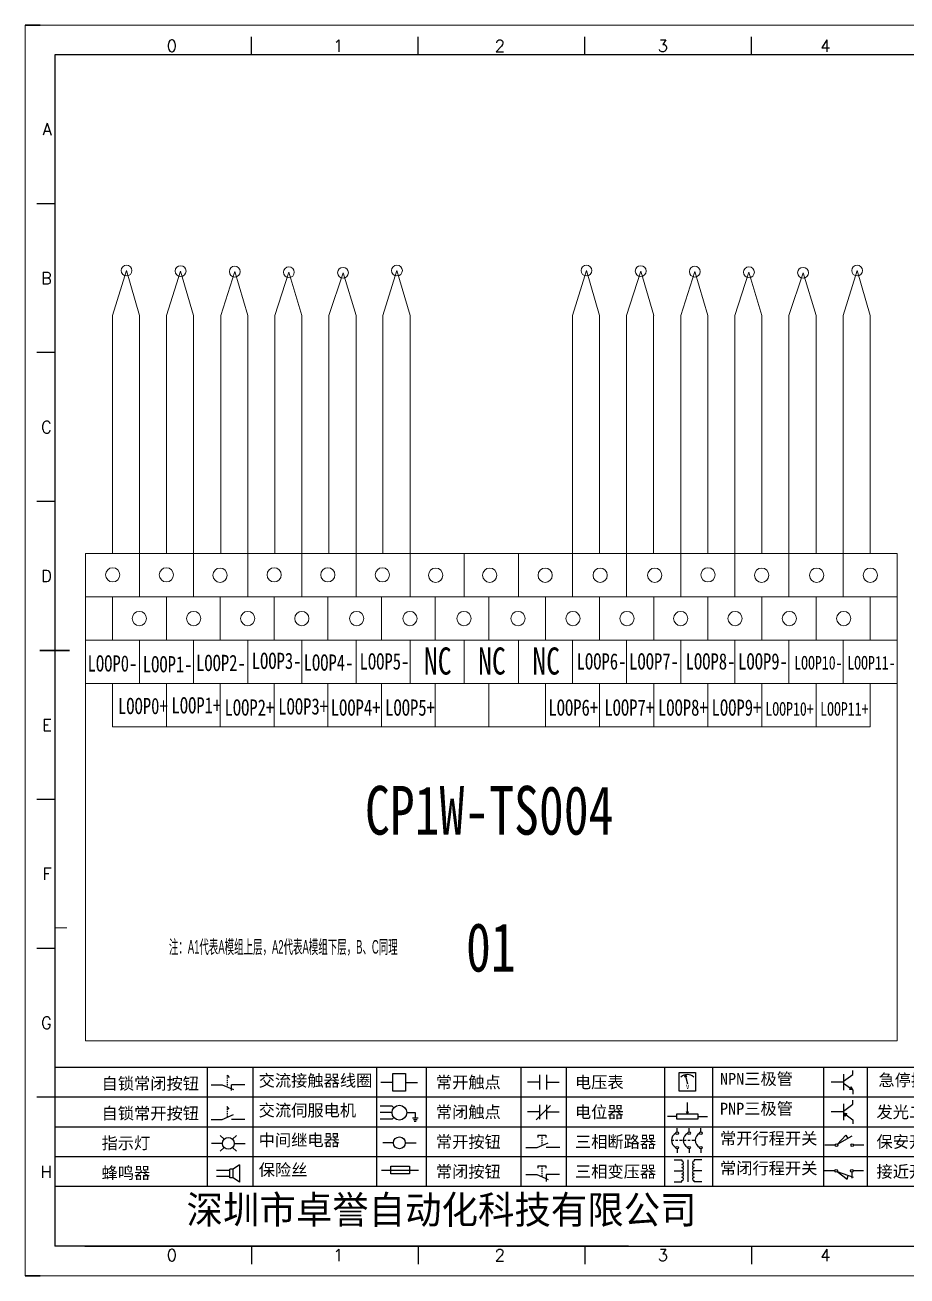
# Model space of a CAD drawing. Extents: x 38255 to 47052, y -6758 to -3353.
# Drawn here: x 39909.2 to 40072.2, y -5102.5 to -4871.5 of the extents above; entities that cross this region are included whole.
import ezdxf
from ezdxf.enums import TextEntityAlignment as Align

# ---------------------------------------------------------------- set-up
doc = ezdxf.new("R2010")
doc.units = 0
doc.header["$MEASUREMENT"] = 0
doc.layers.add('AE_BOR', color=1, linetype='Continuous')
doc.layers.add('细实线层', color=7, linetype='Continuous')
doc.layers.add('frame', color=7, linetype='Continuous', lineweight=15)
doc.styles.add('WD', font='romans.shx', dxfattribs={"bigfont": 'gbcbig.shx'})
doc.styles.add('宋体', font='', dxfattribs={"width": 0.75})
doc.styles.add('样式 8', font='arial.ttf')
doc.styles.add('汉字', font='')
doc.styles.get('宋体').set_extended_font_data('SimSun')
doc.styles.get('汉字').set_extended_font_data('新宋体')

# ---------------------------------------------------------------- blocks, each defined once
blk = doc.blocks.new('*U34')
at = {"linetype": 'ByBlock'}
for p, q in [((-1909.23, -780.45), (-1909.23, -780.67)), ((-1909.23, -780.45), (-1908.92, -780.84)), ((-1909.23, -780.84), (-1909.23, -781.05)), ((-1911.92, -782.07), (-1910.06, -782.07)), ((-1910.06, -782.07), (-1908.18, -782.88)), ((-1909.23, -781.23), (-1909.23, -781.44)), ((-1909.23, -781.61), (-1909.23, -781.83)), ((-1909.23, -782), (-1909.23, -782.21)), ((-1909.23, -782.38), (-1909.23, -782.43)), ((-1908.52, -783.07), (-1908.52, -782.07)), ((-1906.25, -782.07), (-1908.52, -782.07))]:
    blk.add_line(p, q, dxfattribs=at)
blk = doc.blocks.new('*U36')
at = {"linetype": 'ByBlock'}
for p, q in [((-1908.88, -791.17), (-1909.23, -790.71)), ((-1909.23, -790.71), (-1909.23, -790.92)), ((-1909.23, -791.09), (-1909.23, -791.31)), ((-1909.23, -791.48), (-1909.23, -791.69)), ((-1911.92, -792.89), (-1910.06, -792.89)), ((-1910.06, -792.89), (-1908.18, -792.08)), ((-1909.23, -791.86), (-1909.23, -792.08)), ((-1909.23, -792.25), (-1909.23, -792.47)), ((-1906.25, -792.89), (-1908.52, -792.89))]:
    blk.add_line(p, q, dxfattribs=at)
blk = doc.blocks.new('蜂鸣器')
at = {"linetype": 'ByBlock'}
for p, q in [((-1907.17, -795.53), (-1908.25, -796.26)), ((-1907.17, -795.53), (-1907.17, -798.41)), ((-1908.8, -796.48), (-1911.01, -796.48)), ((-1908.8, -797.46), (-1911.01, -797.46)), ((-1908.25, -796.26), (-1908.8, -796.26)), ((-1908.8, -797.68), (-1908.8, -796.26)), ((-1908.25, -797.68), (-1908.8, -797.68)), ((-1908.25, -797.68), (-1908.25, -796.26)), ((-1907.17, -798.41), (-1908.25, -797.68))]:
    blk.add_line(p, q, dxfattribs=at)
blk = doc.blocks.new('指示灯')
at = {"linetype": 'ByBlock'}
for p, q in [((-1854.25, -776.92), (-1856.06, -776.92)), ((-1854.62, -775.59), (-1853.97, -776.23)), ((-1851.9, -775.59), (-1852.54, -776.23)), ((-1852.26, -776.92), (-1850.45, -776.92)), ((-1854.62, -778.25), (-1853.97, -777.61)), ((-1851.9, -778.25), (-1852.54, -777.61))]:
    blk.add_line(p, q, dxfattribs=at)
blk.add_circle((-1853.26, -776.92), 0.992, dxfattribs=at)
blk = doc.blocks.new('交流接触器线圈')
at = {"linetype": 'ByBlock'}
for p, q in [((-1880.82, -781.77), (-1882.87, -781.77)), ((-1878.72, -781.77), (-1876.67, -781.77))]:
    blk.add_line(p, q, dxfattribs=at)
blk.add_lwpolyline([(-1880.82, -780.28), (-1878.72, -780.28), (-1878.72, -783.26), (-1880.82, -783.26)], close=True, dxfattribs=at)
blk = doc.blocks.new('交流伺服电机')
at = {"linetype": 'ByBlock'}
for p, q in [((-1880.97, -785.75), (-1882.94, -785.75)), ((-1880.97, -786.85), (-1882.94, -786.85)), ((-1880.97, -785.75), (-1880.65, -786.03)), ((-1878.49, -786.85), (-1877.07, -786.85)), ((-1877.07, -786.85), (-1877.07, -787.72)), ((-1880.97, -787.94), (-1882.94, -787.94)), ((-1880.97, -787.94), (-1880.65, -787.67)), ((-1877.54, -787.72), (-1876.59, -787.72)), ((-1877.38, -788.01), (-1876.75, -788.01)), ((-1877.23, -788.29), (-1876.9, -788.29))]:
    blk.add_line(p, q, dxfattribs=at)
blk.add_circle((-1879.73, -786.85), 1.24, dxfattribs=at)
blk = doc.blocks.new('中间继电器')
at = {"linetype": 'ByBlock'}
for p, q in [((-1880.72, -791.92), (-1882.54, -791.92)), ((-1878.74, -791.92), (-1876.92, -791.92))]:
    blk.add_line(p, q, dxfattribs=at)
blk.add_circle((-1879.73, -791.92), 0.992, dxfattribs=at)
blk = doc.blocks.new('保险丝')
at = {"linetype": 'ByBlock'}
blk.add_line((-1882.72, -796.49), (-1876.55, -796.49), dxfattribs=at)
blk.add_lwpolyline([(-1881.2, -795.86), (-1878.06, -795.86), (-1878.06, -797.12), (-1881.2, -797.12)], close=True, dxfattribs=at)
blk = doc.blocks.new('常开按钮')
at = {"linetype": 'ByBlock'}
for p, q in [((-1910.06, -787.73), (-1908.18, -786.93)), ((-1909.9, -785.68), (-1908.56, -785.68)), ((-1909.9, -785.68), (-1909.9, -786.07)), ((-1909.23, -785.68), (-1909.23, -785.89)), ((-1909.23, -786.06), (-1909.23, -786.28)), ((-1909.23, -786.45), (-1909.23, -786.67)), ((-1909.23, -786.84), (-1909.23, -787.05)), ((-1909.23, -787.22), (-1909.23, -787.38)), ((-1908.56, -785.68), (-1908.56, -786.07)), ((-1911.92, -787.73), (-1910.06, -787.73)), ((-1906.25, -787.73), (-1908.52, -787.73))]:
    blk.add_line(p, q, dxfattribs=at)
blk = doc.blocks.new('常开触点')
at = {"linetype": 'ByBlock'}
for p, q in [((-1853.82, -782.99), (-1853.82, -780.56)), ((-1852.6, -782.99), (-1852.6, -780.56)), ((-1853.82, -781.77), (-1855.88, -781.77)), ((-1852.6, -781.77), (-1850.55, -781.77))]:
    blk.add_line(p, q, dxfattribs=at)
blk = doc.blocks.new('常闭触点')
at = {"linetype": 'ByBlock'}
for p, q in [((-1853.82, -786.77), (-1855.88, -786.77)), ((-1852.01, -785.66), (-1854.43, -788.1)), ((-1853.82, -787.99), (-1853.82, -785.56)), ((-1852.6, -787.99), (-1852.6, -785.56)), ((-1852.6, -786.77), (-1850.55, -786.77))]:
    blk.add_line(p, q, dxfattribs=at)
blk = doc.blocks.new('常闭按钮')
at = {"linetype": 'ByBlock'}
for p, q in [((-1854.11, -790.83), (-1852.77, -790.83)), ((-1854.11, -790.83), (-1854.11, -791.22)), ((-1853.44, -790.83), (-1853.44, -791.04)), ((-1853.44, -791.21), (-1853.44, -791.43)), ((-1853.44, -791.6), (-1853.44, -791.82)), ((-1852.77, -790.83), (-1852.77, -791.22)), ((-1856.13, -792.28), (-1854.28, -792.28)), ((-1854.28, -792.28), (-1852.4, -793.09)), ((-1853.44, -791.99), (-1853.44, -792.2)), ((-1853.44, -792.37), (-1853.44, -792.53)), ((-1850.47, -792.28), (-1852.73, -792.28)), ((-1852.73, -792.28), (-1852.73, -793.43))]:
    blk.add_line(p, q, dxfattribs=at)
blk = doc.blocks.new('电压表')
at = {"linetype": 'ByBlock'}
for p, q in [((-1814.84, -780.75), (-1814.91, -781.13)), ((-1814.6, -781.05), (-1814.91, -781.13)), ((-1814.84, -780.75), (-1814.46, -782.26)), ((-1814.84, -780.75), (-1814.6, -781.05))]:
    blk.add_line(p, q, dxfattribs=at)
blk.add_lwpolyline([(-1815.84, -780.34), (-1813.07, -780.34), (-1813.07, -783.49), (-1815.84, -783.49)], close=True, dxfattribs=at)
blk.add_arc((-1814.46, -782.26), 1.56, 46.8313, 133.1687, dxfattribs=at)
at = {"linetype": 'ByBlock', "insert": (-1814.7, -782.39), "char_height": 0.75, "width": 0.6768, "attachment_point": 1}
blk.add_mtext('V', dxfattribs=at)
blk = doc.blocks.new('电位器')
at = {"linetype": 'ByBlock'}
for p, q in [((-1814.45, -787.3), (-1814.45, -785.39)), ((-1814.45, -787.3), (-1814.62, -786.96)), ((-1814.62, -786.96), (-1814.27, -786.96)), ((-1814.45, -787.3), (-1814.27, -786.96)), ((-1816.21, -787.75), (-1817.79, -787.75)), ((-1812.68, -787.75), (-1811.1, -787.75))]:
    blk.add_line(p, q, dxfattribs=at)
blk.add_lwpolyline([(-1816.21, -787.3), (-1812.68, -787.3), (-1812.68, -788.2), (-1816.21, -788.2)], close=True, dxfattribs=at)
blk = doc.blocks.new('三相断路器')
at = {"linetype": 'ByBlock'}
for p, q in [((-1816.17, -790.33), (-1816.17, -789.7)), ((-1814.17, -790.33), (-1814.17, -789.7)), ((-1812.18, -790.33), (-1812.18, -789.7)), ((-1817.14, -791.74), (-1816.72, -791.74)), ((-1816.45, -791.74), (-1816.03, -791.74)), ((-1816.17, -793.19), (-1816.17, -793.83)), ((-1815.76, -791.74), (-1815.34, -791.74)), ((-1815.07, -791.74), (-1814.65, -791.74)), ((-1814.38, -791.74), (-1813.96, -791.74)), ((-1814.17, -793.19), (-1814.17, -793.83)), ((-1813.69, -791.74), (-1813.27, -791.74)), ((-1812.18, -793.19), (-1812.18, -793.83))]:
    blk.add_line(p, q, dxfattribs=at)
for centre in [(-1816.17, -790.55), (-1814.17, -790.55), (-1812.18, -790.55), (-1816.17, -792.98), (-1814.17, -792.98), (-1812.18, -792.98)]:
    blk.add_circle(centre, 0.219, dxfattribs=at)
for centre in [(-1815.81, -791.74), (-1813.82, -791.74), (-1811.83, -791.74)]:
    blk.add_arc(centre, 1.32, 115.5791, 244.4209, dxfattribs=at)
blk = doc.blocks.new('三相变压器')
at = {"linetype": 'ByBlock'}
for p, q in [((-1816.69, -795.03), (-1815.37, -795.03)), ((-1815.37, -795.03), (-1815.37, -795.24)), ((-1814.34, -798.7), (-1814.34, -795.04)), ((-1812, -795.03), (-1813.32, -795.03)), ((-1813.32, -795.03), (-1813.32, -795.24)), ((-1816.69, -796.87), (-1815.37, -796.87)), ((-1812, -796.87), (-1813.32, -796.87)), ((-1816.69, -798.71), (-1815.37, -798.71)), ((-1815.37, -798.71), (-1815.37, -798.5)), ((-1813.32, -798.71), (-1813.32, -798.5)), ((-1812, -798.71), (-1813.32, -798.71))]:
    blk.add_line(p, q, dxfattribs=at)
for centre, start, end in [((-1815.37, -795.51), 270, 90), ((-1815.37, -796.06), 270, 90), ((-1813.32, -795.51), 90, 270), ((-1813.32, -796.06), 90, 270), ((-1815.37, -796.6), 270, 90), ((-1815.37, -797.14), 270, 90), ((-1815.37, -797.68), 270, 90), ((-1815.37, -798.23), 270, 90), ((-1813.32, -796.6), 90, 270), ((-1813.32, -797.14), 90, 270), ((-1813.32, -797.68), 90, 270), ((-1813.32, -798.23), 90, 270)]:
    blk.add_arc(centre, 0.271, start, end, dxfattribs=at)
blk = doc.blocks.new('NPN三极管')
at = {"linetype": 'ByBlock'}
for p, q in [((-1785.73, -780.61), (-1785.73, -783.32)), ((-1785.73, -781.82), (-1784.15, -780.66)), ((-1784.15, -780.66), (-1784.15, -779.98)), ((-1785.73, -781.97), (-1787.81, -781.97)), ((-1785.73, -782.11), (-1784.15, -783.27)), ((-1784.41, -782.73), (-1784.74, -783.18)), ((-1784.15, -783.27), (-1784.74, -783.18)), ((-1784.15, -783.27), (-1784.41, -782.73)), ((-1784.15, -783.27), (-1784.15, -783.96))]:
    blk.add_line(p, q, dxfattribs=at)
blk = doc.blocks.new('PNP三极管')
at = {"linetype": 'ByBlock'}
for p, q in [((-1784.9, -785.38), (-1784.9, -788.09)), ((-1783.32, -785.43), (-1783.32, -784.75)), ((-1784.9, -786.74), (-1786.98, -786.74)), ((-1784.9, -786.59), (-1783.32, -785.43)), ((-1784.9, -786.88), (-1783.32, -788.04)), ((-1784.9, -786.88), (-1784.31, -786.97)), ((-1784.9, -786.88), (-1784.64, -787.42)), ((-1784.31, -786.97), (-1784.64, -787.42)), ((-1783.32, -788.04), (-1783.32, -788.73))]:
    blk.add_line(p, q, dxfattribs=at)
blk = doc.blocks.new('常开行程开关')
at = {"linetype": 'ByBlock'}
for p, q in [((-1785.89, -792.17), (-1784.52, -790.62)), ((-1785.89, -792.17), (-1783.43, -790.72)), ((-1784.52, -790.62), (-1784.19, -791.17)), ((-1786.29, -792.3), (-1788.01, -792.3)), ((-1781.48, -792.3), (-1783.21, -792.3))]:
    blk.add_line(p, q, dxfattribs=at)
for centre in [(-1786.07, -792.3), (-1783.42, -792.3)]:
    blk.add_circle(centre, 0.219, dxfattribs=at)
blk = doc.blocks.new('常闭行程开关')
at = {"linetype": 'ByBlock'}
for p, q in [((-1786.34, -796.62), (-1788.07, -796.62)), ((-1785.93, -796.72), (-1783.25, -797.7)), ((-1785.93, -796.72), (-1784.3, -798)), ((-1784.3, -798), (-1784.08, -797.4)), ((-1783.48, -796.84), (-1783.48, -797.85)), ((-1781.54, -796.62), (-1783.26, -796.62))]:
    blk.add_line(p, q, dxfattribs=at)
for centre in [(-1786.12, -796.62), (-1783.48, -796.62)]:
    blk.add_circle(centre, 0.219, dxfattribs=at)
blk = doc.blocks.new('电控横A4')
for p, q in [((292, -5), (5, -5)), ((5, -5), (5, -205)), ((10.03, -205), (289.53, -205)), ((130.8, -205), (190.75, -205))]:
    blk.add_line(p, q)
at = {"lineweight": 9, "ltscale": 0.1}
for p, q in [((5, -151.57), (7, -151.57)), ((101.34, -205), (130.8, -205)), ((129.44, -205), (129.44, -205)), ((129.44, -205), (129.44, -205)), ((129.44, -205), (129.44, -205)), ((129.44, -205), (129.44, -205))]:
    blk.add_line(p, q, dxfattribs=at)
at = {"linetype": 'ByBlock'}
for p, q in [((292, -175), (5, -175)), ((292, -180), (5, -180)), ((292, -185), (5, -185)), ((292, -190), (5, -190)), ((292, -195), (5, -195))]:
    blk.add_line(p, q, dxfattribs=at)
at = {"color": 0, "lineweight": -2}
for p, q in [((30.58, -175), (30.58, -195)), ((38.26, -175), (38.26, -195)), ((59.05, -175), (59.05, -195)), ((67.4, -175), (67.4, -195)), ((83.26, -175), (83.26, -195)), ((90.91, -175), (90.91, -195)), ((107.4, -175), (107.4, -195)), ((115.5, -175), (115.5, -195)), ((134.12, -175), (134.12, -195)), ((141.48, -175), (141.48, -195))]:
    blk.add_line(p, q, dxfattribs=at)
at = {"color": 0, "ltscale": 2}
blk.add_line((101.34, -205), (5, -205), dxfattribs=at)
at = {"layer": 'AE_BOR', "lineweight": 30}
for p, q in [((2.53, 0), (0, 0)), ((0, -210), (2.53, -210))]:
    blk.add_line(p, q, dxfattribs=at)
at = {"layer": 'AE_BOR', "color": 1, "lineweight": 15}
for p, q in [((0, 0), (297, 0)), ((0, -210), (0, 0)), ((297, -210), (0, -210))]:
    blk.add_line(p, q, dxfattribs=at)
at = {"layer": 'AE_BOR'}
for p, q in [((38.03, -5), (38.03, -2)), ((66.03, -5), (66.03, -2)), ((94.03, -5), (94.03, -2)), ((122.03, -5), (122.03, -2)), ((5, -30), (2, -30)), ((5, -55), (2, -55)), ((5, -80), (2, -80)), ((5, -130), (2, -130)), ((5, -155), (2, -155)), ((5, -180), (2, -180)), ((38.03, -205), (38.03, -208)), ((66.03, -205), (66.03, -208)), ((94.03, -205), (94.03, -208)), ((122.03, -205), (122.03, -208))]:
    blk.add_line(p, q, dxfattribs=at)
at = {"layer": 'AE_BOR', "color": 2, "lineweight": 30}
blk.add_line((2.5, -105), (7.5, -105), dxfattribs=at)
at = {"linetype": 'ByBlock'}
for name, p in [('*U34', (1943.19, 604.18)), ('交流接触器线圈', (1942.62, 604.27)), ('常开触点', (1940.27, 604.3)), ('电压表', (1925.71, 604.52)), ('NPN三极管', (1923.2, 604.5)), ('PNP三极管', (1922.37, 604.27)), ('*U36', (1943.19, 609.18)), ('交流伺服电机', (1942.62, 604.27)), ('常闭触点', (1940.27, 604.3)), ('电位器', (1925.71, 604.52)), ('指示灯', (1887.41, 589.18)), ('中间继电器', (1942.62, 604.27)), ('常开按钮', (1996.06, 599.3)), ('三相断路器', (1925.71, 604.52)), ('常开行程开关', (1922.37, 604.27)), ('三相变压器', (1925.71, 604.52)), ('蜂鸣器', (1943.19, 604.18)), ('保险丝', (1942.62, 604.27)), ('常闭按钮', (1940.27, 599.3)), ('常闭行程开关', (1922.37, 604.27))]:
    blk.add_blockref(name, p, dxfattribs=at)
at = {"char_height": 2, "attachment_point": 1, "style": '汉字'}
for s, insert in [('{\\fKaiTi_GB2312|b0|i0|c134|p49;自锁常闭按钮}', (12.86, -176.69)), ('{\\fKaiTi_GB2312|b0|i0|c134|p49;交流接触器线圈}', (39.25, -176.19)), ('{\\fKaiTi_GB2312|b0|i0|c134|p49;常开触点}', (69.01, -176.48)), ('{\\fKaiTi_GB2312|b0|i0|c134|p49;电压表}', (92.37, -176.47)), ('{\\fKaiTi_GB2312|b0|i0|c134|p49;NPN三极管}', (116.73, -175.91)), ('{\\fKaiTi_GB2312|b0|i0|c134|p49;急停按钮}', (143.35, -176.12)), ('{\\fKaiTi_GB2312|b0|i0|c134|p49;自锁常开按钮}', (12.86, -181.69)), ('{\\fKaiTi_GB2312|b0|i0|c134|p49;交流伺服电机}', (39.25, -181.19)), ('{\\fKaiTi_GB2312|b0|i0|c134|p49;常闭触点}', (69.01, -181.48)), ('{\\fKaiTi_GB2312|b0|i0|c134|p49;电位器}', (92.37, -181.47)), ('{\\fKaiTi_GB2312|b0|i0|c134|p49;PNP三极管}', (116.73, -180.91)), ('{\\fKaiTi_GB2312|b0|i0|c134|p49;发光二极管}', (143.02, -181.48)), ('{\\fKaiTi_GB2312|b0|i0|c134|p49;指示灯}', (12.86, -186.69)), ('{\\fKaiTi_GB2312|b0|i0|c134|p49;中间继电器}', (39.25, -186.19)), ('{\\fKaiTi_GB2312|b0|i0|c134|p49;常开按钮}', (69.01, -186.48)), ('{\\fKaiTi_GB2312|b0|i0|c134|p49;三相断路器}', (92.37, -186.47)), ('{\\fKaiTi_GB2312|b0|i0|c134|p49;常开行程开关}', (116.73, -185.91)), ('{\\fKaiTi_GB2312|b0|i0|c134|p49;保安开关}', (143.02, -186.48)), ('{\\fKaiTi_GB2312|b0|i0|c134|p49;保险丝}', (39.25, -191.19)), ('{\\fKaiTi_GB2312|b0|i0|c134|p49;常闭行程开关}', (116.73, -190.91)), ('{\\fKaiTi_GB2312|b0|i0|c134|p49;蜂鸣器}', (12.86, -191.69)), ('{\\fKaiTi_GB2312|b0|i0|c134|p49;常闭按钮}', (69.01, -191.48)), ('{\\fKaiTi_GB2312|b0|i0|c134|p49;三相变压器}', (92.37, -191.47)), ('{\\fKaiTi_GB2312|b0|i0|c134|p49;接近开关}', (143.02, -191.48))]:
    blk.add_mtext(s, dxfattribs=dict(at, insert=insert))
at = {"color": 0, "lineweight": -2, "insert": (27.14, -196.53), "char_height": 4.7064, "width": 96.1138, "attachment_point": 1}
blk.add_mtext('深圳市卓誉自动化科技有限公司', dxfattribs=at)
at = {"layer": 'AE_BOR', "style": 'WD'}
for s, p in [('0', (24.67, -4.5)), ('1', (52.6, -4.5)), ('2', (79.75, -4.5)), ('3', (107.15, -4.5)), ('4', (134.45, -4.5)), ('0', (24.67, -207.5)), ('1', (52.6, -207.5)), ('2', (79.75, -207.5)), ('3', (107.15, -207.5)), ('4', (134.45, -207.5))]:
    blk.add_text(s, height=2, dxfattribs=at).set_placement(p, align=Align.CENTER)
for s, p in [('A', (4.5, -17.5)), ('B', (4.5, -42.5)), ('C', (4.5, -67.5)), ('D', (4.5, -92.5)), ('E', (4.5, -117.5)), ('F', (4.5, -142.5)), ('G', (4.5, -167.5)), ('H', (4.5, -192.5))]:
    blk.add_text(s, height=2, dxfattribs=at).set_placement(p, align=Align.MIDDLE_RIGHT)

msp = doc.modelspace()

# ---------------------------------------------------------------- linework, layer by layer
at = {"layer": 'frame', "lineweight": 0}
for p, q in [((39925.366, -4969.086), (39925.366, -4925.132)), ((39930.35, -4969.086), (39930.35, -4925.132)), ((39935.35, -4969.086), (39935.35, -4925.132)), ((39940.35, -4969.086), (39940.35, -4925.132)), ((39945.35, -4969.086), (39945.35, -4925.132)), ((39950.35, -4969.086), (39950.35, -4925.132)), ((39955.334, -4969.086), (39955.334, -4925.132)), ((39960.35, -4969.086), (39960.35, -4925.132)), ((39965.35, -4969.086), (39965.35, -4925.132)), ((39970.35, -4969.086), (39970.35, -4925.132)), ((39975.334, -4969.086), (39975.334, -4925.132)), ((39980.35, -4969.086), (39980.35, -4925.132)), ((40010.35, -4969.086), (40010.35, -4925.132)), ((40015.334, -4969.086), (40015.334, -4925.132)), ((40020.35, -4969.086), (40020.35, -4925.132)), ((40025.334, -4969.086), (40025.334, -4925.132)), ((40030.35, -4969.086), (40030.35, -4925.132)), ((40035.35, -4969.086), (40035.35, -4925.132)), ((40040.35, -4969.086), (40040.35, -4925.132)), ((40045.35, -4969.086), (40045.35, -4925.132)), ((40050.35, -4969.086), (40050.35, -4925.132)), ((40055.35, -4969.086), (40055.35, -4925.132)), ((40060.358, -4969.086), (40060.358, -4925.132)), ((40065.374, -4969.086), (40065.374, -4925.132)), ((39930.35, -4969.086), (39930.35, -4977.086)), ((39940.35, -4969.086), (39940.35, -4977.086)), ((39950.35, -4969.086), (39950.35, -4977.086)), ((39960.35, -4969.086), (39960.35, -4977.086)), ((39970.35, -4969.086), (39970.35, -4977.086)), ((39980.35, -4969.086), (39980.35, -4977.086)), ((39990.35, -4969.086), (39990.35, -4977.086)), ((40000.35, -4969.086), (40000.35, -4977.086)), ((40010.35, -4969.086), (40010.35, -4977.086)), ((40020.35, -4969.086), (40020.35, -4977.086)), ((40030.35, -4969.086), (40030.35, -4977.086)), ((40040.35, -4969.086), (40040.35, -4977.086)), ((40050.35, -4969.086), (40050.35, -4977.086)), ((40060.35, -4969.086), (40060.35, -4977.086)), ((39920.35, -4977.086), (40070.35, -4977.086)), ((39925.35, -4977.086), (39925.35, -4985.086)), ((39935.35, -4985.086), (39935.35, -4977.086)), ((39945.274, -4985.086), (39945.274, -4977.086)), ((39955.199, -4985.086), (39955.199, -4977.086)), ((39965.123, -4985.086), (39965.123, -4977.086)), ((39975.047, -4985.086), (39975.047, -4977.086)), ((39984.971, -4985.086), (39984.971, -4977.086)), ((39994.895, -4985.086), (39994.895, -4977.086)), ((40005.35, -4985.086), (40005.35, -4977.086)), ((40015.35, -4985.086), (40015.35, -4977.086)), ((40025.35, -4985.086), (40025.35, -4977.086)), ((40035.35, -4985.086), (40035.35, -4977.086)), ((40045.35, -4985.086), (40045.35, -4977.086)), ((40055.35, -4985.086), (40055.35, -4977.086)), ((40065.35, -4977.086), (40065.35, -4985.086)), ((40070.35, -4985.086), (39920.35, -4985.086)), ((39930.35, -4985.086), (39930.35, -4993.086)), ((39940.35, -4985.086), (39940.35, -4993.086)), ((39950.35, -4985.086), (39950.35, -4993.086)), ((39960.35, -4985.086), (39960.35, -4993.086)), ((39970.35, -4985.086), (39970.35, -4993.086)), ((39980.35, -4985.086), (39980.35, -4993.086)), ((39990.35, -4985.086), (39990.35, -4993.086)), ((40000.35, -4985.086), (40000.35, -4993.086)), ((40010.35, -4985.086), (40010.35, -4993.086)), ((40020.35, -4985.086), (40020.35, -4993.086)), ((40030.35, -4985.086), (40030.35, -4993.086)), ((40040.35, -4985.086), (40040.35, -4993.086)), ((40050.35, -4985.086), (40050.35, -4993.086)), ((40060.35, -4985.086), (40060.35, -4993.086)), ((39920.35, -4993.086), (40070.35, -4993.086)), ((39925.35, -4993.086), (39925.35, -5001.086)), ((39935.35, -5001.086), (39935.35, -4993.086)), ((39945.274, -5001.086), (39945.274, -4993.086)), ((39955.199, -5001.086), (39955.199, -4993.086)), ((39965.123, -5001.086), (39965.123, -4993.086)), ((39975.047, -5001.086), (39975.047, -4993.086)), ((39984.971, -5001.086), (39984.971, -4993.086)), ((39994.895, -5001.086), (39994.895, -4993.086)), ((40005.35, -5001.086), (40005.35, -4993.086)), ((40015.35, -5001.086), (40015.35, -4993.086)), ((40025.35, -5001.086), (40025.35, -4993.086)), ((40035.35, -5001.086), (40035.35, -4993.086)), ((40045.35, -5001.086), (40045.35, -4993.086)), ((40055.35, -5001.086), (40055.35, -4993.086)), ((40065.35, -4993.086), (40065.35, -5001.086)), ((40065.35, -5001.086), (39925.35, -5001.086))]:
    msp.add_line(p, q, dxfattribs=at)
msp.add_lwpolyline([(40070.35, -4969.086), (39920.35, -4969.086), (39920.35, -5059.086), (40070.35, -5059.086)], close=True, dxfattribs=at)
for centre in [(39925.399, -4973.016), (39935.321, -4973.016), (39945.237, -4973.086), (39955.235, -4973.016), (39965.151, -4973.016), (39975.231, -4973.016), (39985.065, -4973.086), (39995.064, -4973.086), (40005.307, -4973.086), (40015.469, -4973.086), (40025.549, -4973.086), (40035.384, -4973.016), (40045.3, -4973.086), (40055.462, -4973.086), (40065.378, -4973.086), (39930.321, -4981.086), (39940.36, -4981.086), (39950.348, -4981.086), (39960.336, -4981.086), (39970.477, -4981.086), (39980.312, -4981.086), (39990.299, -4981.086), (40000.287, -4981.086), (40010.429, -4981.086), (40020.417, -4981.086), (40030.353, -4981.086), (40040.392, -4981.086), (40050.431, -4981.086), (40060.47, -4981.086)]:
    msp.add_circle(centre, 1.317, dxfattribs=at)
at = {"layer": '细实线层', "lineweight": 0}
for p, q in [((39925.366, -4925.132), (39927.952, -4916.822)), ((39930.35, -4925.132), (39927.952, -4916.822)), ((39935.35, -4925.132), (39937.951, -4916.925)), ((39940.35, -4925.132), (39937.951, -4916.925)), ((39945.35, -4925.132), (39947.95, -4917.027)), ((39950.35, -4925.132), (39947.95, -4917.027)), ((39955.334, -4925.132), (39957.95, -4917.129)), ((39960.35, -4925.132), (39957.95, -4917.129)), ((39965.35, -4925.132), (39967.949, -4917.231)), ((39970.35, -4925.132), (39967.949, -4917.231)), ((39975.334, -4925.132), (39977.919, -4916.822)), ((39980.35, -4925.132), (39977.919, -4916.822)), ((40010.35, -4925.132), (40012.935, -4916.822)), ((40015.334, -4925.132), (40012.935, -4916.822)), ((40020.35, -4925.132), (40022.951, -4916.925)), ((40025.35, -4925.132), (40022.951, -4916.925)), ((40030.35, -4925.132), (40032.95, -4917.027)), ((40035.35, -4925.132), (40032.95, -4917.027)), ((40040.35, -4925.132), (40042.95, -4917.129)), ((40045.35, -4925.132), (40042.95, -4917.129)), ((40050.35, -4925.132), (40052.949, -4917.231)), ((40055.35, -4925.132), (40052.949, -4917.231)), ((40060.358, -4925.132), (40062.943, -4916.822)), ((40065.374, -4925.132), (40062.943, -4916.822))]:
    msp.add_line(p, q, dxfattribs=at)
for centre in [(39927.952, -4916.822), (39937.951, -4916.925), (39947.95, -4917.027), (39957.95, -4917.129), (39967.949, -4917.231), (39977.919, -4916.822), (40012.935, -4916.822), (40022.951, -4916.925), (40032.95, -4917.027), (40042.95, -4917.129), (40052.949, -4917.231), (40062.943, -4916.822)]:
    msp.add_circle(centre, 1, dxfattribs=at)

# ---------------------------------------------------------------- block references
at = {"xscale": 1.1, "yscale": 1.1, "zscale": 1.1}
msp.add_blockref('电控横A4', (39909.194, -4871.485), dxfattribs=at)

# ---------------------------------------------------------------- texts
at = {"style": '宋体', "width": 0.75}
for s, height, p in [('NC', 5, (39985.448, -4991.423)), ('NC', 5, (39995.465, -4991.423)), ('NC', 5, (40005.482, -4991.423)), ('LOOP0-', 3, (39925.355, -4990.87)), ('LOOP1-', 3, (39935.555, -4991.021)), ('LOOP2-', 3, (39945.391, -4990.783)), ('LOOP3-', 3, (39955.681, -4990.391)), ('LOOP4-', 3, (39965.271, -4990.711)), ('LOOP5-', 3, (39975.608, -4990.497)), ('LOOP6-', 3, (40015.712, -4990.497)), ('LOOP7-', 3, (40025.409, -4990.497)), ('LOOP8-', 3, (40035.852, -4990.497)), ('LOOP9-', 3, (40045.549, -4990.497)), ('LOOP10-', 2.5, (40055.779, -4990.497)), ('LOOP11-', 2.5, (40065.582, -4990.497)), ('LOOP0+', 3, (39930.965, -4998.732)), ('LOOP1+', 3, (39940.856, -4998.611)), ('LOOP2+', 3, (39950.654, -4999.012)), ('LOOP3+', 3, (39960.582, -4998.809)), ('LOOP4+', 3, (39970.28, -4999.022)), ('LOOP5+', 3, (39980.333, -4999.022)), ('LOOP6+', 3, (40010.49, -4999.022)), ('LOOP7+', 3, (40020.827, -4999.022)), ('LOOP8+', 3, (40030.737, -4999.022)), ('LOOP9+', 3, (40040.647, -4999.022)), ('LOOP10+', 2.5, (40050.451, -4999.022)), ('LOOP11+', 2.5, (40060.574, -4999.022)), ('CP1W-TS004', 9, (39994.966, -5020.991)), ('01', 9, (39995.271, -5046.273))]:
    msp.add_text(s, height=height, dxfattribs=at).set_placement(p, align=Align.CENTER)
at = {"color": 3, "lineweight": 0, "style": '样式 8', "width": 0.5}
msp.add_text('注：A1代表A模组上层，A2代表A模组下层，B、C同理', height=2.5, dxfattribs=at).set_placement((39956.916, -5041.708), align=Align.MIDDLE)

doc.saveas('drawing.dxf')
